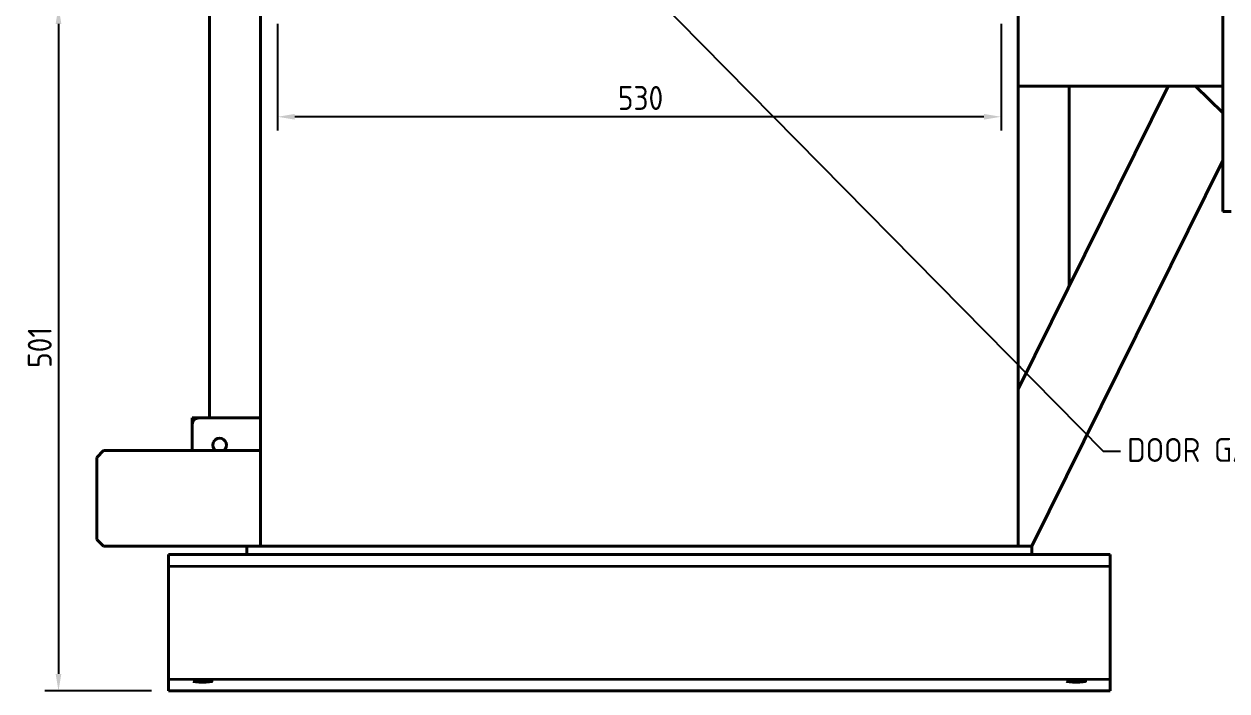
# Model space of a CAD drawing. Header units: millimetres. Extents: x 0 to 5945, y 0 to 4205.
# Drawn here: x 4442 to 5323, y 1246 to 1734 of the extents above; entities that cross this region are included whole.
import ezdxf

# ---------------------------------------------------------------- set-up
doc = ezdxf.new("R2010")
doc.units = ezdxf.units.MM
doc.header["$LTSCALE"] = 5
for name, color, linetype, lineweight in [('가시적인 것(ISO)', 3, 'Continuous', 40), ('가시적인 좁은 것(ISO)', 3, 'Continuous', 35), ('기호(ISO)', 5, 'Continuous', 25), ('치수(ISO)', 2, 'Continuous', 25)]:
    doc.layers.add(name, color=color, linetype=linetype, lineweight=lineweight)
doc.styles.add('치수 텍스트_PSTEK_POSCO', font='isocp.shx')
doc.dimstyles.new('치수_PSTEK_POSCO', dxfattribs={"dimscale": 5, "dimtxt": 3.5, "dimasz": 2.5, "dimexe": 2, "dimexo": 2.5, "dimgap": 1, "dimtad": 1, "dimrnd": 1e-08, "dimdsep": 46, "dimtxsty": '치수 텍스트_PSTEK_POSCO', "dimcen": 0.09, "dimdle": 10, "dimclrd": 7, "dimclre": 7, "dimclrt": 2, "dimadec": 1, "dimazin": 2, "dimtfac": 1, "dimtmove": 0, "dimatfit": 3, "dimfxl": 0, "dimtolj": 1, "dimlwd": -1, "dimlwe": -1, "dimarcsym": 0})
doc.dimstyles.new('치수_PSTEK_POSCO$7', dxfattribs={"dimscale": 5, "dimtxt": 3.5, "dimasz": 2.5, "dimexe": 2, "dimexo": 2.5, "dimgap": 1, "dimtad": 1, "dimrnd": 1e-08, "dimdsep": 46, "dimtxsty": '치수 텍스트_PSTEK_POSCO', "dimcen": 0.09, "dimdle": 10, "dimclrd": 7, "dimclre": 7, "dimclrt": 2, "dimadec": 1, "dimazin": 2, "dimtfac": 1, "dimtmove": 0, "dimatfit": 3, "dimfxl": 0, "dimtolj": 1, "dimlwd": -1, "dimlwe": -1, "dimarcsym": 0})

# ---------------------------------------------------------------- blocks, each defined once
blk = doc.blocks.new('*D55')
at = {"layer": 'Defpoints', "color": 0, "transparency": 16777216}
for p in [(4627.37, 1747.13), (5157.37, 1747.13), (4627.37, 1666.58)]:
    blk.add_point(p, dxfattribs=at)
at = {"layer": '치수(ISO)', "color": 7, "transparency": 16777216}
for p, q in [((4627.37, 1734.63), (4627.37, 1656.58)), ((5157.37, 1734.63), (5157.37, 1656.58)), ((5144.87, 1666.58), (4639.87, 1666.58))]:
    blk.add_line(p, q, dxfattribs=at)
for points in [[(4639.87, 1668.66), (4639.87, 1664.5), (4627.37, 1666.58)], [(5144.87, 1668.66), (5144.87, 1664.5), (5157.37, 1666.58)]]:
    blk.add_solid(points, dxfattribs=at)
at = {"layer": '치수(ISO)', "color": 2, "transparency": 16777216, "insert": (4876.62, 1680.33), "char_height": 17.5, "attachment_point": 4, "style": '치수 텍스트_PSTEK_POSCO'}
blk.add_mtext('\\A1;530', dxfattribs=at)
blk = doc.blocks.new('*D56')
at = {"layer": 'Defpoints', "color": 0, "transparency": 16777216}
for p in [(4627.37, 1747.13), (4466.82, 1246.13), (4547.37, 1246.13)]:
    blk.add_point(p, dxfattribs=at)
at = {"layer": '치수(ISO)', "color": 7, "transparency": 16777216}
for p, q in [((4614.87, 1747.13), (4456.82, 1747.13)), ((4466.82, 1734.63), (4466.82, 1258.63)), ((4534.87, 1246.13), (4456.82, 1246.13))]:
    blk.add_line(p, q, dxfattribs=at)
for points in [[(4464.74, 1734.63), (4468.91, 1734.63), (4466.82, 1747.13)], [(4464.74, 1258.63), (4468.91, 1258.63), (4466.82, 1246.13)]]:
    blk.add_solid(points, dxfattribs=at)
at = {"layer": '치수(ISO)', "color": 2, "transparency": 16777216, "insert": (4453.07, 1482.63), "char_height": 17.5, "attachment_point": 4, "rotation": 90, "style": '치수 텍스트_PSTEK_POSCO'}
blk.add_mtext('\\A1;501', dxfattribs=at)

msp = doc.modelspace()

# ---------------------------------------------------------------- linework, layer by layer
at = {"layer": '가시적인 것(ISO)'}
for p, q in [((4577.374, 2117.854), (4577.374, 1446.126)), ((4614.874, 1352.126), (4614.874, 1791.126)), ((5169.874, 1352.126), (5169.874, 1791.126)), ((5319.874, 1795.126), (5319.874, 1597.126)), ((5279.874, 1688.976), (5169.874, 1467.054)), ((5169.874, 1688.976), (5279.874, 1688.976)), ((5207.374, 1542.709), (5207.374, 1688.976)), ((5299.874, 1688.976), (5279.874, 1688.976)), ((5319.874, 1669.573), (5299.874, 1688.976)), ((5299.874, 1688.976), (5319.874, 1688.976)), ((5179.874, 1352.126), (5319.874, 1634.573)), ((5319.874, 1597.126), (5325.874, 1597.126)), ((4564.874, 1446.126), (4567.374, 1446.126)), ((4564.874, 1446.126), (4564.874, 1441.126)), ((4569.874, 1446.126), (4567.374, 1446.126)), ((4614.874, 1446.126), (4569.874, 1446.126)), ((4564.874, 1422.126), (4564.874, 1441.126)), ((4494.874, 1417.126), (4499.874, 1422.126)), ((4614.874, 1422.126), (4499.874, 1422.126)), ((4494.874, 1357.126), (4494.874, 1417.126)), ((4499.874, 1352.126), (4494.874, 1357.126)), ((4604.874, 1352.126), (4499.874, 1352.126)), ((5179.874, 1352.126), (4604.874, 1352.126)), ((4604.874, 1346.126), (4604.874, 1352.126)), ((5179.874, 1346.126), (5179.874, 1352.126)), ((4547.374, 1346.126), (4547.374, 1344.479)), ((4547.374, 1346.126), (5237.374, 1346.126)), ((4547.374, 1340.494), (4547.374, 1344.479)), ((4547.374, 1340.494), (4547.374, 1337.515)), ((5237.374, 1344.479), (5237.374, 1346.126)), ((5237.374, 1344.479), (5237.374, 1340.494)), ((5237.374, 1337.515), (5237.374, 1340.494)), ((4547.374, 1337.515), (4547.374, 1329.546)), ((5237.374, 1329.546), (5237.374, 1337.515)), ((4547.374, 1329.546), (4547.374, 1262.707)), ((5237.374, 1262.707), (5237.374, 1329.546)), ((4547.374, 1262.707), (4547.374, 1254.737)), ((5237.374, 1254.737), (5237.374, 1262.707)), ((4547.374, 1254.737), (4547.374, 1251.758)), ((4547.374, 1247.774), (4547.374, 1251.758)), ((5237.374, 1251.758), (5237.374, 1254.737)), ((5237.374, 1251.758), (5237.374, 1247.774)), ((4547.374, 1247.774), (4547.374, 1246.126)), ((4547.374, 1246.126), (5237.374, 1246.126)), ((5237.374, 1246.126), (5237.374, 1247.774))]:
    msp.add_line(p, q, dxfattribs=at)
for centre, start, end in [((4569.874, 1441.126), 90, 180), ((4584.874, 1426.126), 306.869898, 233.130102)]:
    msp.add_arc(centre, 5, start, end, dxfattribs=at)
for centre in [(4572.374, 1253.189), (5212.374, 1253.189)]:
    msp.add_ellipse(centre, major_axis=(-7, 0), ratio=0.0874887, dxfattribs=at)
at = {"layer": '가시적인 좁은 것(ISO)'}
for p, q in [((4567.374, 1445.456), (4567.374, 1446.126)), ((4547.374, 1337.515), (5237.374, 1337.515)), ((4547.374, 1254.737), (5237.374, 1254.737))]:
    msp.add_line(p, q, dxfattribs=at)

# ---------------------------------------------------------------- texts
at = {"layer": '기호(ISO)', "color": 2, "insert": (5249.791, 1421.654), "char_height": 17.5, "width": 484.70201, "attachment_point": 4, "style": '치수 텍스트_PSTEK_POSCO'}
msp.add_mtext('{\\fISOCP|b0|i0;\\H17.5000;DOOR GASKET 틈 SILICON 기밀 마감 할 것}', dxfattribs=at)

# ---------------------------------------------------------------- dimensions: what is measured, and where the dimension line sits
at = {"layer": '치수(ISO)', "color": 7}
for base, p1, p2, angle, picture, middle in [((4466.824, 1246.126), (4627.374, 1747.126), (4547.374, 1246.126), 270, '*D56', (4466.824, 1496.626)), ((4627.374, 1666.579), (5157.374, 1747.126), (4627.374, 1747.126), 180, '*D55', (4892.374, 1666.579))]:
    dim = msp.add_linear_dim(base=base, p1=p1, p2=p2, angle=angle, dimstyle='치수_PSTEK_POSCO', override={"dimdec": 2, "dimtp": 0, "dimtm": 0, "dimtdec": 2, "dimtofl": 0, "dimatfit": 1}, dxfattribs=at)
    dim.commit()
    dim.dimension.update_dxf_attribs({"geometry": picture, "text_midpoint": middle, "dimtype": 160})

# ---------------------------------------------------------------- leaders
at = {"layer": '기호(ISO)', "color": 7, "annotation_type": 0, "has_hookline": 1, "hookline_direction": 0, "text_width": 456.656}
msp.add_leader([(4892.524, 1766.421), (5232.291, 1421.654), (5244.791, 1421.654)], dimstyle='치수_PSTEK_POSCO$7', override={"dimtad": 0}, dxfattribs=at)

doc.saveas('drawing.dxf')
